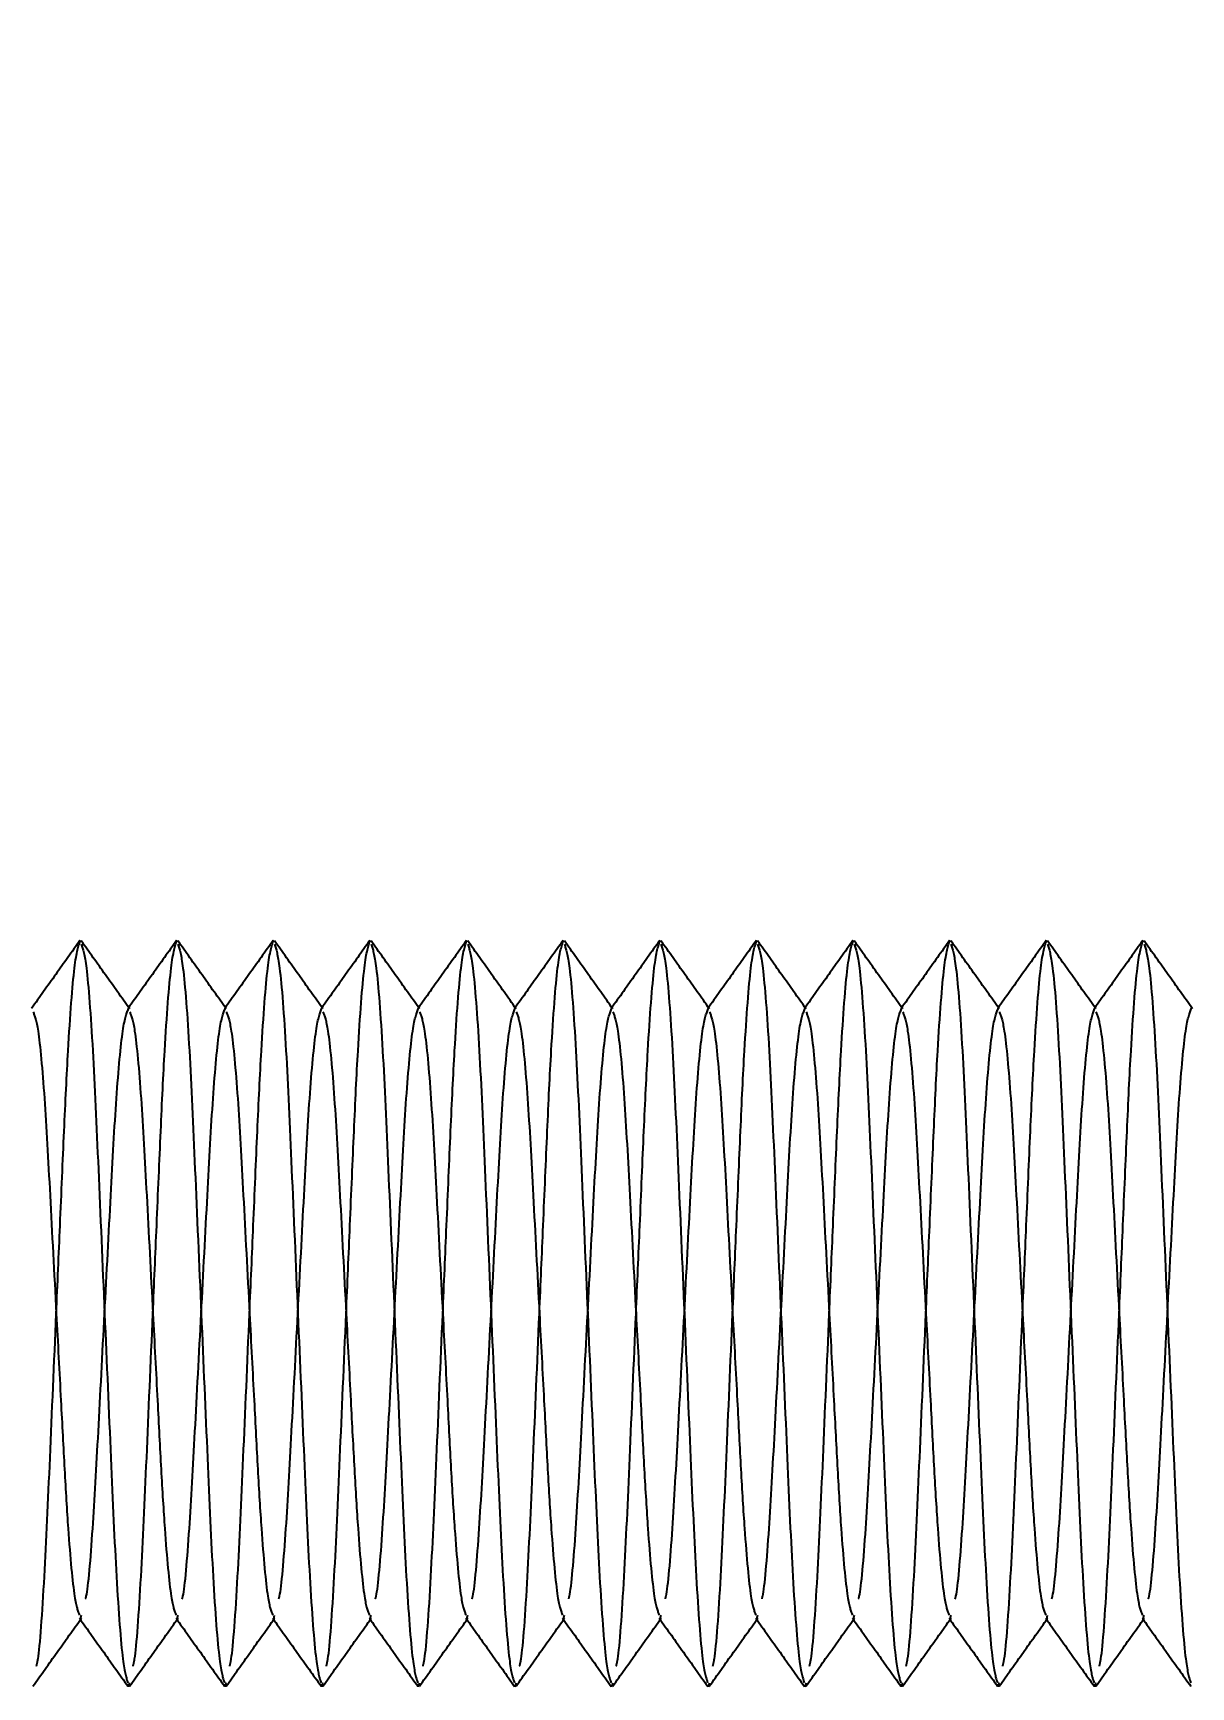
# Model space of a CAD drawing. Header units: metres. Extents: x 0 to 21025, y 0 to 14850.
# Drawn here: x 2834.12 to 2858.08, y 6325.14 to 6359.37 of the extents above; entities that cross this region are included whole.
import ezdxf

# ---------------------------------------------------------------- set-up
doc = ezdxf.new("R2010")
doc.units = ezdxf.units.M
doc.header["$LTSCALE"] = 25
doc.linetypes.add('HIDDEN2', pattern=[4.7625, 3.175, -1.5875])
doc.layers.add('18_COTAS', color=7, linetype='Continuous')
doc.layers.add('ST1', color=7, linetype='HIDDEN2')
doc.styles.add('ROMANS', font='ROMANS.SHX')
doc.dimstyles.new('25___1-25', dxfattribs={"dimscale": 25, "dimtxt": 2.5, "dimasz": 2, "dimexe": 1.5, "dimexo": 1, "dimgap": 0.5, "dimtad": 1, "dimzin": 12, "dimtxsty": 'ROMANS', "dimcen": 0, "dimclrd": 256, "dimclre": 256, "dimclrt": 3, "dimazin": 3, "dimtfac": 1, "dimtmove": 0, "dimatfit": 0, "dimfxl": 1, "dimlwd": -1, "dimlwe": -1, "dimarcsym": 0})

# ---------------------------------------------------------------- blocks, each defined once
blk = doc.blocks.new('*D49')
at = {"layer": '18_COTAS', "transparency": 16777216}
for p, q in [((2751.773, 6357.865), (2751.773, 7037.945)), ((5720.748, 6357.865), (5720.748, 7037.945)), ((2801.773, 7000.445), (5670.748, 7000.445))]:
    blk.add_line(p, q, dxfattribs=at)
for points in [[(2801.773, 7008.778), (2801.773, 6992.112), (2751.773, 7000.445)], [(5670.748, 7008.778), (5670.748, 6992.112), (5720.748, 7000.445)]]:
    blk.add_solid(points, dxfattribs=at)
at = {"layer": 'Defpoints', "color": 0, "transparency": 16777216}
for p in [(5720.748, 7000.445), (2751.773, 6332.865), (5720.748, 6332.865)]:
    blk.add_point(p, dxfattribs=at)
at = {"layer": '18_COTAS', "color": 3, "transparency": 16777216, "insert": (4236.26, 7050.147), "char_height": 62.5, "attachment_point": 5, "style": 'ROMANS'}
blk.add_mtext('2968,98', dxfattribs=at)

msp = doc.modelspace()

# ---------------------------------------------------------------- linework, layer by layer
at = {"layer": 'ST1'}
for p, q in [((2835.099, 6326.544), (2835.119, 6326.623)), ((2837.099, 6326.544), (2837.119, 6326.623)), ((2839.099, 6326.544), (2839.119, 6326.623)), ((2841.099, 6326.544), (2841.119, 6326.623)), ((2843.099, 6326.544), (2843.119, 6326.623)), ((2845.099, 6326.544), (2845.119, 6326.623)), ((2847.099, 6326.544), (2847.119, 6326.623)), ((2849.099, 6326.544), (2849.119, 6326.623)), ((2851.099, 6326.544), (2851.119, 6326.623)), ((2853.099, 6326.544), (2853.119, 6326.623)), ((2855.099, 6326.544), (2855.119, 6326.623)), ((2857.099, 6326.544), (2857.119, 6326.623)), ((2836.099, 6325.138), (2836.117, 6325.226)), ((2838.099, 6325.138), (2838.117, 6325.226)), ((2840.099, 6325.138), (2840.117, 6325.226)), ((2842.099, 6325.138), (2842.117, 6325.226)), ((2844.099, 6325.138), (2844.117, 6325.226)), ((2846.099, 6325.138), (2846.117, 6325.226)), ((2848.099, 6325.138), (2848.117, 6325.226)), ((2850.099, 6325.138), (2850.117, 6325.226)), ((2852.099, 6325.138), (2852.117, 6325.226)), ((2854.099, 6325.138), (2854.117, 6325.226)), ((2856.099, 6325.138), (2856.117, 6325.226))]:
    msp.add_line(p, q, dxfattribs=at)
for points, knots in [([(2835.089, 6340.588), (2834.922, 6340.354), (2834.588, 6339.884), (2834.253, 6339.415), (2834.086, 6339.181)], [0, 0, 0, 0, 0.5000352, 1, 1, 1, 1]), ([(2834.19, 6325.569), (2834.2, 6325.61), (2834.252, 6325.815), (2834.356, 6327.312), (2834.468, 6329.816), (2834.581, 6332.465), (2834.682, 6334.789), (2834.762, 6336.684), (2834.855, 6338.626), (2834.978, 6340.247), (2835.059, 6340.479), (2835.099, 6340.593)], [0, 0, 0, 0, 0.035067, 0.175217, 0.309833, 0.448769, 0.532422, 0.628103, 0.72328, 0.863429, 1, 1, 1, 1]), ([(2836.118, 6339.173), (2835.951, 6339.408), (2835.616, 6339.877), (2835.282, 6340.347), (2835.115, 6340.581)], [0, 0, 0, 0, 0.499937, 1, 1, 1, 1]), ([(2835.116, 6340.511), (2835.15, 6340.408), (2835.226, 6340.181), (2835.356, 6338.455), (2835.468, 6335.903), (2835.599, 6332.865), (2835.729, 6329.827), (2835.842, 6327.276), (2835.972, 6325.551), (2836.047, 6325.325), (2836.081, 6325.222)], [0, 0, 0, 0, 0.110571, 0.242596, 0.369408, 0.50029, 0.631172, 0.757984, 0.890008, 1, 1, 1, 1]), ([(2837.089, 6340.588), (2836.922, 6340.354), (2836.588, 6339.884), (2836.253, 6339.415), (2836.086, 6339.181)], [0, 0, 0, 0, 0.5000352, 1, 1, 1, 1]), ([(2836.19, 6325.569), (2836.2, 6325.61), (2836.252, 6325.815), (2836.356, 6327.312), (2836.468, 6329.816), (2836.581, 6332.465), (2836.682, 6334.789), (2836.762, 6336.684), (2836.855, 6338.626), (2836.978, 6340.247), (2837.059, 6340.479), (2837.099, 6340.593)], [0, 0, 0, 0, 0.035067, 0.175217, 0.309833, 0.448769, 0.532422, 0.628103, 0.72328, 0.863429, 1, 1, 1, 1]), ([(2838.118, 6339.173), (2837.951, 6339.408), (2837.616, 6339.877), (2837.282, 6340.347), (2837.115, 6340.581)], [0, 0, 0, 0, 0.499937, 1, 1, 1, 1]), ([(2837.116, 6340.511), (2837.15, 6340.408), (2837.226, 6340.181), (2837.356, 6338.455), (2837.468, 6335.903), (2837.599, 6332.865), (2837.729, 6329.827), (2837.842, 6327.276), (2837.972, 6325.551), (2838.047, 6325.325), (2838.081, 6325.222)], [0, 0, 0, 0, 0.110571, 0.242596, 0.369408, 0.50029, 0.631172, 0.757984, 0.890008, 1, 1, 1, 1]), ([(2839.089, 6340.588), (2838.922, 6340.354), (2838.588, 6339.884), (2838.253, 6339.415), (2838.086, 6339.181)], [0, 0, 0, 0, 0.500035, 1, 1, 1, 1]), ([(2838.19, 6325.569), (2838.2, 6325.61), (2838.252, 6325.815), (2838.356, 6327.312), (2838.468, 6329.816), (2838.581, 6332.465), (2838.682, 6334.789), (2838.762, 6336.684), (2838.855, 6338.626), (2838.978, 6340.247), (2839.059, 6340.479), (2839.099, 6340.593)], [0, 0, 0, 0, 0.035067, 0.175217, 0.309833, 0.448769, 0.532422, 0.628103, 0.72328, 0.863429, 1, 1, 1, 1]), ([(2840.118, 6339.173), (2839.951, 6339.408), (2839.616, 6339.877), (2839.282, 6340.347), (2839.115, 6340.581)], [0, 0, 0, 0, 0.4999369, 1, 1, 1, 1]), ([(2839.116, 6340.511), (2839.15, 6340.408), (2839.226, 6340.181), (2839.356, 6338.455), (2839.468, 6335.903), (2839.599, 6332.865), (2839.729, 6329.827), (2839.842, 6327.276), (2839.972, 6325.551), (2840.047, 6325.325), (2840.081, 6325.222)], [0, 0, 0, 0, 0.110571, 0.242596, 0.369408, 0.50029, 0.631172, 0.757984, 0.890008, 1, 1, 1, 1]), ([(2841.089, 6340.588), (2840.922, 6340.354), (2840.588, 6339.884), (2840.253, 6339.415), (2840.086, 6339.181)], [0, 0, 0, 0, 0.500035, 1, 1, 1, 1]), ([(2840.19, 6325.569), (2840.2, 6325.61), (2840.252, 6325.815), (2840.356, 6327.312), (2840.468, 6329.816), (2840.581, 6332.465), (2840.682, 6334.789), (2840.762, 6336.684), (2840.855, 6338.626), (2840.978, 6340.247), (2841.059, 6340.479), (2841.099, 6340.593)], [0, 0, 0, 0, 0.035067, 0.175217, 0.309833, 0.448769, 0.532422, 0.628103, 0.72328, 0.863429, 1, 1, 1, 1]), ([(2842.118, 6339.173), (2841.951, 6339.408), (2841.616, 6339.877), (2841.282, 6340.347), (2841.115, 6340.581)], [0, 0, 0, 0, 0.499937, 1, 1, 1, 1]), ([(2841.116, 6340.511), (2841.15, 6340.408), (2841.226, 6340.181), (2841.356, 6338.455), (2841.468, 6335.903), (2841.599, 6332.865), (2841.729, 6329.827), (2841.842, 6327.276), (2841.972, 6325.551), (2842.047, 6325.325), (2842.081, 6325.222)], [0, 0, 0, 0, 0.110571, 0.242596, 0.369408, 0.50029, 0.631172, 0.757984, 0.890008, 1, 1, 1, 1]), ([(2843.089, 6340.588), (2842.922, 6340.354), (2842.588, 6339.884), (2842.253, 6339.415), (2842.086, 6339.181)], [0, 0, 0, 0, 0.5000352, 1, 1, 1, 1]), ([(2842.19, 6325.569), (2842.2, 6325.61), (2842.252, 6325.815), (2842.356, 6327.312), (2842.468, 6329.816), (2842.581, 6332.465), (2842.682, 6334.789), (2842.762, 6336.684), (2842.855, 6338.626), (2842.978, 6340.247), (2843.059, 6340.479), (2843.099, 6340.593)], [0, 0, 0, 0, 0.035067, 0.175217, 0.309833, 0.448769, 0.532422, 0.628103, 0.72328, 0.863429, 1, 1, 1, 1]), ([(2844.118, 6339.173), (2843.951, 6339.408), (2843.616, 6339.877), (2843.282, 6340.347), (2843.115, 6340.581)], [0, 0, 0, 0, 0.499937, 1, 1, 1, 1]), ([(2843.116, 6340.511), (2843.15, 6340.408), (2843.226, 6340.181), (2843.356, 6338.455), (2843.468, 6335.903), (2843.599, 6332.865), (2843.729, 6329.827), (2843.842, 6327.276), (2843.972, 6325.551), (2844.047, 6325.325), (2844.081, 6325.222)], [0, 0, 0, 0, 0.110571, 0.242596, 0.369408, 0.50029, 0.631172, 0.757984, 0.890008, 1, 1, 1, 1]), ([(2845.089, 6340.588), (2844.922, 6340.354), (2844.588, 6339.884), (2844.253, 6339.415), (2844.086, 6339.181)], [0, 0, 0, 0, 0.5000352, 1, 1, 1, 1]), ([(2844.19, 6325.569), (2844.2, 6325.61), (2844.252, 6325.815), (2844.356, 6327.312), (2844.468, 6329.816), (2844.581, 6332.465), (2844.682, 6334.789), (2844.762, 6336.684), (2844.855, 6338.626), (2844.978, 6340.247), (2845.059, 6340.479), (2845.099, 6340.593)], [0, 0, 0, 0, 0.035067, 0.175217, 0.309833, 0.448769, 0.532422, 0.628103, 0.72328, 0.863429, 1, 1, 1, 1]), ([(2846.118, 6339.173), (2845.951, 6339.408), (2845.616, 6339.877), (2845.282, 6340.347), (2845.115, 6340.581)], [0, 0, 0, 0, 0.4999369, 1, 1, 1, 1]), ([(2845.116, 6340.511), (2845.15, 6340.408), (2845.226, 6340.181), (2845.356, 6338.455), (2845.468, 6335.903), (2845.599, 6332.865), (2845.729, 6329.827), (2845.842, 6327.276), (2845.972, 6325.551), (2846.047, 6325.325), (2846.081, 6325.222)], [0, 0, 0, 0, 0.110571, 0.242596, 0.369408, 0.50029, 0.631172, 0.757984, 0.890008, 1, 1, 1, 1]), ([(2847.089, 6340.588), (2846.922, 6340.354), (2846.588, 6339.884), (2846.253, 6339.415), (2846.086, 6339.181)], [0, 0, 0, 0, 0.500035, 1, 1, 1, 1]), ([(2846.19, 6325.569), (2846.2, 6325.61), (2846.252, 6325.815), (2846.356, 6327.312), (2846.468, 6329.816), (2846.581, 6332.465), (2846.682, 6334.789), (2846.762, 6336.684), (2846.855, 6338.626), (2846.978, 6340.247), (2847.059, 6340.479), (2847.099, 6340.593)], [0, 0, 0, 0, 0.035067, 0.175217, 0.309833, 0.448769, 0.532422, 0.628103, 0.72328, 0.863429, 1, 1, 1, 1]), ([(2848.118, 6339.173), (2847.951, 6339.408), (2847.616, 6339.877), (2847.282, 6340.347), (2847.115, 6340.581)], [0, 0, 0, 0, 0.499937, 1, 1, 1, 1]), ([(2847.116, 6340.511), (2847.15, 6340.408), (2847.226, 6340.181), (2847.356, 6338.455), (2847.468, 6335.903), (2847.599, 6332.865), (2847.729, 6329.827), (2847.842, 6327.276), (2847.972, 6325.551), (2848.047, 6325.325), (2848.081, 6325.222)], [0, 0, 0, 0, 0.110571, 0.242596, 0.369408, 0.50029, 0.631172, 0.757984, 0.890008, 1, 1, 1, 1]), ([(2849.089, 6340.588), (2848.922, 6340.354), (2848.588, 6339.884), (2848.253, 6339.415), (2848.086, 6339.181)], [0, 0, 0, 0, 0.5000352, 1, 1, 1, 1]), ([(2848.19, 6325.569), (2848.2, 6325.61), (2848.252, 6325.815), (2848.356, 6327.312), (2848.468, 6329.816), (2848.581, 6332.465), (2848.682, 6334.789), (2848.762, 6336.684), (2848.855, 6338.626), (2848.978, 6340.247), (2849.059, 6340.479), (2849.099, 6340.593)], [0, 0, 0, 0, 0.035067, 0.175217, 0.309833, 0.448769, 0.532422, 0.628103, 0.72328, 0.863429, 1, 1, 1, 1]), ([(2850.118, 6339.173), (2849.951, 6339.408), (2849.616, 6339.877), (2849.282, 6340.347), (2849.115, 6340.581)], [0, 0, 0, 0, 0.4999369, 1, 1, 1, 1]), ([(2849.116, 6340.511), (2849.15, 6340.408), (2849.226, 6340.181), (2849.356, 6338.455), (2849.468, 6335.903), (2849.599, 6332.865), (2849.729, 6329.827), (2849.842, 6327.276), (2849.972, 6325.551), (2850.047, 6325.325), (2850.081, 6325.222)], [0, 0, 0, 0, 0.110571, 0.242596, 0.369408, 0.50029, 0.631172, 0.757984, 0.890008, 1, 1, 1, 1]), ([(2851.089, 6340.588), (2850.922, 6340.354), (2850.588, 6339.884), (2850.253, 6339.415), (2850.086, 6339.181)], [0, 0, 0, 0, 0.500035, 1, 1, 1, 1]), ([(2850.19, 6325.569), (2850.2, 6325.61), (2850.252, 6325.815), (2850.356, 6327.312), (2850.468, 6329.816), (2850.581, 6332.465), (2850.682, 6334.789), (2850.762, 6336.684), (2850.855, 6338.626), (2850.978, 6340.247), (2851.059, 6340.479), (2851.099, 6340.593)], [0, 0, 0, 0, 0.035067, 0.175217, 0.309833, 0.448769, 0.532422, 0.628103, 0.72328, 0.863429, 1, 1, 1, 1]), ([(2852.118, 6339.173), (2851.951, 6339.408), (2851.616, 6339.877), (2851.282, 6340.347), (2851.115, 6340.581)], [0, 0, 0, 0, 0.4999369, 1, 1, 1, 1]), ([(2851.116, 6340.511), (2851.15, 6340.408), (2851.226, 6340.181), (2851.356, 6338.455), (2851.468, 6335.903), (2851.599, 6332.865), (2851.729, 6329.827), (2851.842, 6327.276), (2851.972, 6325.551), (2852.047, 6325.325), (2852.081, 6325.222)], [0, 0, 0, 0, 0.1105714, 0.242596, 0.3694081, 0.5002899, 0.6311716, 0.7579837, 0.8900083, 1, 1, 1, 1]), ([(2853.089, 6340.588), (2852.922, 6340.354), (2852.588, 6339.884), (2852.253, 6339.415), (2852.086, 6339.181)], [0, 0, 0, 0, 0.500035, 1, 1, 1, 1]), ([(2852.19, 6325.569), (2852.2, 6325.61), (2852.252, 6325.815), (2852.356, 6327.312), (2852.468, 6329.816), (2852.581, 6332.465), (2852.682, 6334.789), (2852.762, 6336.684), (2852.855, 6338.626), (2852.978, 6340.247), (2853.059, 6340.479), (2853.099, 6340.593)], [0, 0, 0, 0, 0.035067, 0.175217, 0.309833, 0.448769, 0.532422, 0.628103, 0.72328, 0.863429, 1, 1, 1, 1]), ([(2854.118, 6339.173), (2853.951, 6339.408), (2853.616, 6339.877), (2853.282, 6340.347), (2853.115, 6340.581)], [0, 0, 0, 0, 0.499937, 1, 1, 1, 1]), ([(2853.116, 6340.511), (2853.15, 6340.408), (2853.226, 6340.181), (2853.356, 6338.455), (2853.468, 6335.903), (2853.599, 6332.865), (2853.729, 6329.827), (2853.842, 6327.276), (2853.972, 6325.551), (2854.047, 6325.325), (2854.081, 6325.222)], [0, 0, 0, 0, 0.110571, 0.242596, 0.369408, 0.50029, 0.631172, 0.757984, 0.890008, 1, 1, 1, 1]), ([(2855.089, 6340.588), (2854.922, 6340.354), (2854.588, 6339.884), (2854.253, 6339.415), (2854.086, 6339.181)], [0, 0, 0, 0, 0.500035, 1, 1, 1, 1]), ([(2854.19, 6325.569), (2854.2, 6325.61), (2854.252, 6325.815), (2854.356, 6327.312), (2854.468, 6329.816), (2854.581, 6332.465), (2854.682, 6334.789), (2854.762, 6336.684), (2854.855, 6338.626), (2854.978, 6340.247), (2855.059, 6340.479), (2855.099, 6340.593)], [0, 0, 0, 0, 0.035067, 0.175217, 0.309833, 0.448769, 0.532422, 0.628103, 0.72328, 0.863429, 1, 1, 1, 1]), ([(2856.118, 6339.173), (2855.951, 6339.408), (2855.616, 6339.877), (2855.282, 6340.347), (2855.115, 6340.581)], [0, 0, 0, 0, 0.499937, 1, 1, 1, 1]), ([(2855.116, 6340.511), (2855.15, 6340.408), (2855.226, 6340.181), (2855.356, 6338.455), (2855.468, 6335.903), (2855.599, 6332.865), (2855.729, 6329.827), (2855.842, 6327.276), (2855.972, 6325.551), (2856.047, 6325.325), (2856.081, 6325.222)], [0, 0, 0, 0, 0.110571, 0.242596, 0.369408, 0.50029, 0.631172, 0.757984, 0.890008, 1, 1, 1, 1]), ([(2857.089, 6340.588), (2856.922, 6340.354), (2856.588, 6339.884), (2856.253, 6339.415), (2856.086, 6339.181)], [0, 0, 0, 0, 0.500035, 1, 1, 1, 1]), ([(2856.19, 6325.569), (2856.2, 6325.61), (2856.252, 6325.815), (2856.356, 6327.312), (2856.468, 6329.816), (2856.581, 6332.465), (2856.682, 6334.789), (2856.762, 6336.684), (2856.855, 6338.626), (2856.978, 6340.247), (2857.059, 6340.479), (2857.099, 6340.593)], [0, 0, 0, 0, 0.035067, 0.175217, 0.309833, 0.448769, 0.532422, 0.628103, 0.72328, 0.863429, 1, 1, 1, 1]), ([(2858.118, 6339.173), (2857.951, 6339.408), (2857.616, 6339.877), (2857.282, 6340.347), (2857.115, 6340.581)], [0, 0, 0, 0, 0.499937, 1, 1, 1, 1]), ([(2857.116, 6340.511), (2857.15, 6340.408), (2857.226, 6340.181), (2857.356, 6338.455), (2857.468, 6335.903), (2857.599, 6332.865), (2857.729, 6329.827), (2857.842, 6327.276), (2857.972, 6325.551), (2858.047, 6325.325), (2858.081, 6325.222)], [0, 0, 0, 0, 0.110571, 0.242596, 0.369408, 0.50029, 0.631172, 0.757984, 0.890008, 1, 1, 1, 1]), ([(2835.207, 6326.962), (2835.211, 6326.979), (2835.258, 6327.144), (2835.356, 6328.334), (2835.468, 6330.369), (2835.599, 6332.869), (2835.729, 6335.348), (2835.842, 6337.442), (2835.978, 6338.903), (2836.059, 6339.093), (2836.099, 6339.187)], [0, 0, 0, 0, 0.016472, 0.159469, 0.29681, 0.438567, 0.580323, 0.717664, 0.860661, 1, 1, 1, 1]), ([(2837.207, 6326.962), (2837.211, 6326.979), (2837.258, 6327.144), (2837.356, 6328.334), (2837.468, 6330.369), (2837.599, 6332.869), (2837.729, 6335.348), (2837.842, 6337.442), (2837.978, 6338.903), (2838.059, 6339.093), (2838.099, 6339.187)], [0, 0, 0, 0, 0.016472, 0.159469, 0.29681, 0.438567, 0.580323, 0.717664, 0.860661, 1, 1, 1, 1]), ([(2839.207, 6326.962), (2839.211, 6326.979), (2839.258, 6327.144), (2839.356, 6328.334), (2839.468, 6330.369), (2839.599, 6332.869), (2839.729, 6335.348), (2839.842, 6337.442), (2839.978, 6338.903), (2840.059, 6339.093), (2840.099, 6339.187)], [0, 0, 0, 0, 0.016472, 0.159469, 0.29681, 0.438567, 0.580323, 0.717664, 0.860661, 1, 1, 1, 1]), ([(2841.207, 6326.962), (2841.211, 6326.979), (2841.258, 6327.144), (2841.356, 6328.334), (2841.468, 6330.369), (2841.599, 6332.869), (2841.729, 6335.348), (2841.842, 6337.442), (2841.978, 6338.903), (2842.059, 6339.093), (2842.099, 6339.187)], [0, 0, 0, 0, 0.016472, 0.159469, 0.29681, 0.438567, 0.580323, 0.717664, 0.860661, 1, 1, 1, 1]), ([(2843.207, 6326.962), (2843.211, 6326.979), (2843.258, 6327.144), (2843.356, 6328.334), (2843.468, 6330.369), (2843.599, 6332.869), (2843.729, 6335.348), (2843.842, 6337.442), (2843.978, 6338.903), (2844.059, 6339.093), (2844.099, 6339.187)], [0, 0, 0, 0, 0.016472, 0.159469, 0.29681, 0.438567, 0.580323, 0.717664, 0.860661, 1, 1, 1, 1]), ([(2845.207, 6326.962), (2845.211, 6326.979), (2845.258, 6327.144), (2845.356, 6328.334), (2845.468, 6330.369), (2845.599, 6332.869), (2845.729, 6335.348), (2845.842, 6337.442), (2845.978, 6338.903), (2846.059, 6339.093), (2846.099, 6339.187)], [0, 0, 0, 0, 0.016472, 0.159469, 0.29681, 0.438567, 0.580323, 0.717664, 0.860661, 1, 1, 1, 1]), ([(2847.207, 6326.962), (2847.211, 6326.979), (2847.258, 6327.144), (2847.356, 6328.334), (2847.468, 6330.369), (2847.599, 6332.869), (2847.729, 6335.348), (2847.842, 6337.442), (2847.978, 6338.903), (2848.059, 6339.093), (2848.099, 6339.187)], [0, 0, 0, 0, 0.016472, 0.159469, 0.29681, 0.438567, 0.580323, 0.717664, 0.860661, 1, 1, 1, 1]), ([(2849.207, 6326.962), (2849.211, 6326.979), (2849.258, 6327.144), (2849.356, 6328.334), (2849.468, 6330.369), (2849.599, 6332.869), (2849.729, 6335.348), (2849.842, 6337.442), (2849.978, 6338.903), (2850.059, 6339.093), (2850.099, 6339.187)], [0, 0, 0, 0, 0.016472, 0.159469, 0.29681, 0.438567, 0.580323, 0.717664, 0.860661, 1, 1, 1, 1]), ([(2851.207, 6326.962), (2851.211, 6326.979), (2851.258, 6327.144), (2851.356, 6328.334), (2851.468, 6330.369), (2851.599, 6332.869), (2851.729, 6335.348), (2851.842, 6337.442), (2851.978, 6338.903), (2852.059, 6339.093), (2852.099, 6339.187)], [0, 0, 0, 0, 0.016472, 0.159469, 0.29681, 0.438567, 0.580323, 0.717664, 0.860661, 1, 1, 1, 1]), ([(2853.207, 6326.962), (2853.211, 6326.979), (2853.258, 6327.144), (2853.356, 6328.334), (2853.468, 6330.369), (2853.599, 6332.869), (2853.729, 6335.348), (2853.842, 6337.442), (2853.978, 6338.903), (2854.059, 6339.093), (2854.099, 6339.187)], [0, 0, 0, 0, 0.016472, 0.159469, 0.29681, 0.438567, 0.580323, 0.717664, 0.860661, 1, 1, 1, 1]), ([(2855.207, 6326.962), (2855.211, 6326.979), (2855.258, 6327.144), (2855.356, 6328.334), (2855.468, 6330.369), (2855.599, 6332.869), (2855.729, 6335.348), (2855.842, 6337.442), (2855.978, 6338.903), (2856.059, 6339.093), (2856.099, 6339.187)], [0, 0, 0, 0, 0.016472, 0.159469, 0.29681, 0.438567, 0.580323, 0.717664, 0.860661, 1, 1, 1, 1]), ([(2857.207, 6326.962), (2857.211, 6326.979), (2857.258, 6327.144), (2857.356, 6328.334), (2857.468, 6330.369), (2857.599, 6332.869), (2857.729, 6335.348), (2857.842, 6337.442), (2857.978, 6338.903), (2858.059, 6339.093), (2858.099, 6339.187)], [0, 0, 0, 0, 0.016472, 0.159469, 0.29681, 0.438567, 0.580323, 0.717664, 0.860661, 1, 1, 1, 1]), ([(2834.119, 6339.109), (2834.152, 6339.026), (2834.227, 6338.841), (2834.356, 6337.437), (2834.468, 6335.352), (2834.587, 6333.088), (2834.691, 6331.132), (2834.768, 6329.61), (2834.858, 6328.126), (2834.971, 6326.89), (2835.045, 6326.706), (2835.078, 6326.624)], [0, 0, 0, 0, 0.10803, 0.240749, 0.368218, 0.499785, 0.595794, 0.677584, 0.759725, 0.892443, 1, 1, 1, 1]), ([(2836.119, 6339.109), (2836.152, 6339.026), (2836.227, 6338.841), (2836.356, 6337.437), (2836.468, 6335.352), (2836.587, 6333.088), (2836.691, 6331.132), (2836.768, 6329.61), (2836.858, 6328.126), (2836.971, 6326.89), (2837.045, 6326.706), (2837.078, 6326.624)], [0, 0, 0, 0, 0.10803, 0.240749, 0.368218, 0.499785, 0.595794, 0.677584, 0.759725, 0.892443, 1, 1, 1, 1]), ([(2838.119, 6339.109), (2838.152, 6339.026), (2838.227, 6338.841), (2838.356, 6337.437), (2838.468, 6335.352), (2838.587, 6333.088), (2838.691, 6331.132), (2838.768, 6329.61), (2838.858, 6328.126), (2838.971, 6326.89), (2839.045, 6326.706), (2839.078, 6326.624)], [0, 0, 0, 0, 0.1080303, 0.2407485, 0.3682179, 0.4997851, 0.5957941, 0.6775843, 0.7597248, 0.892443, 1, 1, 1, 1]), ([(2840.119, 6339.109), (2840.152, 6339.026), (2840.227, 6338.841), (2840.356, 6337.437), (2840.468, 6335.352), (2840.587, 6333.088), (2840.691, 6331.132), (2840.768, 6329.61), (2840.858, 6328.126), (2840.971, 6326.89), (2841.045, 6326.706), (2841.078, 6326.624)], [0, 0, 0, 0, 0.10803, 0.240749, 0.368218, 0.499785, 0.595794, 0.677584, 0.759725, 0.892443, 1, 1, 1, 1]), ([(2842.119, 6339.109), (2842.152, 6339.026), (2842.227, 6338.841), (2842.356, 6337.437), (2842.468, 6335.352), (2842.587, 6333.088), (2842.691, 6331.132), (2842.768, 6329.61), (2842.858, 6328.126), (2842.971, 6326.89), (2843.045, 6326.706), (2843.078, 6326.624)], [0, 0, 0, 0, 0.10803, 0.240749, 0.368218, 0.499785, 0.595794, 0.677584, 0.759725, 0.892443, 1, 1, 1, 1]), ([(2844.119, 6339.109), (2844.152, 6339.026), (2844.227, 6338.841), (2844.356, 6337.437), (2844.468, 6335.352), (2844.587, 6333.088), (2844.691, 6331.132), (2844.768, 6329.61), (2844.858, 6328.126), (2844.971, 6326.89), (2845.045, 6326.706), (2845.078, 6326.624)], [0, 0, 0, 0, 0.10803, 0.240749, 0.368218, 0.499785, 0.595794, 0.677584, 0.759725, 0.892443, 1, 1, 1, 1]), ([(2846.119, 6339.109), (2846.152, 6339.026), (2846.227, 6338.841), (2846.356, 6337.437), (2846.468, 6335.352), (2846.587, 6333.088), (2846.691, 6331.132), (2846.768, 6329.61), (2846.858, 6328.126), (2846.971, 6326.89), (2847.045, 6326.706), (2847.078, 6326.624)], [0, 0, 0, 0, 0.10803, 0.240749, 0.368218, 0.499785, 0.595794, 0.677584, 0.759725, 0.892443, 1, 1, 1, 1]), ([(2848.119, 6339.109), (2848.152, 6339.026), (2848.227, 6338.841), (2848.356, 6337.437), (2848.468, 6335.352), (2848.587, 6333.088), (2848.691, 6331.132), (2848.768, 6329.61), (2848.858, 6328.126), (2848.971, 6326.89), (2849.045, 6326.706), (2849.078, 6326.624)], [0, 0, 0, 0, 0.1080303, 0.2407485, 0.3682179, 0.4997851, 0.5957941, 0.6775843, 0.7597248, 0.892443, 1, 1, 1, 1]), ([(2850.119, 6339.109), (2850.152, 6339.026), (2850.227, 6338.841), (2850.356, 6337.437), (2850.468, 6335.352), (2850.587, 6333.088), (2850.691, 6331.132), (2850.768, 6329.61), (2850.858, 6328.126), (2850.971, 6326.89), (2851.045, 6326.706), (2851.078, 6326.624)], [0, 0, 0, 0, 0.10803, 0.240749, 0.368218, 0.499785, 0.595794, 0.677584, 0.759725, 0.892443, 1, 1, 1, 1]), ([(2852.119, 6339.109), (2852.152, 6339.026), (2852.227, 6338.841), (2852.356, 6337.437), (2852.468, 6335.352), (2852.587, 6333.088), (2852.691, 6331.132), (2852.768, 6329.61), (2852.858, 6328.126), (2852.971, 6326.89), (2853.045, 6326.706), (2853.078, 6326.624)], [0, 0, 0, 0, 0.1080303, 0.2407485, 0.3682179, 0.4997851, 0.5957941, 0.6775843, 0.7597248, 0.892443, 1, 1, 1, 1]), ([(2854.119, 6339.109), (2854.152, 6339.026), (2854.227, 6338.841), (2854.356, 6337.437), (2854.468, 6335.352), (2854.587, 6333.088), (2854.691, 6331.132), (2854.768, 6329.61), (2854.858, 6328.126), (2854.971, 6326.89), (2855.045, 6326.706), (2855.078, 6326.624)], [0, 0, 0, 0, 0.10803, 0.240749, 0.368218, 0.499785, 0.595794, 0.677584, 0.759725, 0.892443, 1, 1, 1, 1]), ([(2856.119, 6339.109), (2856.152, 6339.026), (2856.227, 6338.841), (2856.356, 6337.437), (2856.468, 6335.352), (2856.587, 6333.088), (2856.691, 6331.132), (2856.768, 6329.61), (2856.858, 6328.126), (2856.971, 6326.89), (2857.045, 6326.706), (2857.078, 6326.624)], [0, 0, 0, 0, 0.1080303, 0.2407485, 0.3682179, 0.4997851, 0.5957941, 0.6775843, 0.7597248, 0.892443, 1, 1, 1, 1]), ([(2834.116, 6325.151), (2834.283, 6325.386), (2834.617, 6325.855), (2834.951, 6326.324), (2835.119, 6326.558)], [0, 0, 0, 0, 0.50003, 1, 1, 1, 1]), ([(2835.079, 6326.558), (2835.246, 6326.324), (2835.581, 6325.854), (2835.915, 6325.385), (2836.083, 6325.15)], [0, 0, 0, 0, 0.4999404, 1, 1, 1, 1]), ([(2836.116, 6325.151), (2836.283, 6325.386), (2836.617, 6325.855), (2836.951, 6326.324), (2837.119, 6326.558)], [0, 0, 0, 0, 0.50003, 1, 1, 1, 1]), ([(2837.079, 6326.558), (2837.246, 6326.324), (2837.581, 6325.854), (2837.915, 6325.385), (2838.083, 6325.15)], [0, 0, 0, 0, 0.49994, 1, 1, 1, 1]), ([(2838.116, 6325.151), (2838.283, 6325.386), (2838.617, 6325.855), (2838.951, 6326.324), (2839.119, 6326.558)], [0, 0, 0, 0, 0.50003, 1, 1, 1, 1]), ([(2839.079, 6326.558), (2839.246, 6326.324), (2839.581, 6325.854), (2839.915, 6325.385), (2840.083, 6325.15)], [0, 0, 0, 0, 0.4999404, 1, 1, 1, 1]), ([(2840.116, 6325.151), (2840.283, 6325.386), (2840.617, 6325.855), (2840.951, 6326.324), (2841.119, 6326.558)], [0, 0, 0, 0, 0.50003, 1, 1, 1, 1]), ([(2841.079, 6326.558), (2841.246, 6326.324), (2841.581, 6325.854), (2841.915, 6325.385), (2842.083, 6325.15)], [0, 0, 0, 0, 0.4999404, 1, 1, 1, 1]), ([(2842.116, 6325.151), (2842.283, 6325.386), (2842.617, 6325.855), (2842.951, 6326.324), (2843.119, 6326.558)], [0, 0, 0, 0, 0.50003, 1, 1, 1, 1]), ([(2843.079, 6326.558), (2843.246, 6326.324), (2843.581, 6325.854), (2843.915, 6325.385), (2844.083, 6325.15)], [0, 0, 0, 0, 0.49994, 1, 1, 1, 1]), ([(2844.116, 6325.151), (2844.283, 6325.386), (2844.617, 6325.855), (2844.951, 6326.324), (2845.119, 6326.558)], [0, 0, 0, 0, 0.50003, 1, 1, 1, 1]), ([(2845.079, 6326.558), (2845.246, 6326.324), (2845.581, 6325.854), (2845.915, 6325.385), (2846.083, 6325.15)], [0, 0, 0, 0, 0.49994, 1, 1, 1, 1]), ([(2846.116, 6325.151), (2846.283, 6325.386), (2846.617, 6325.855), (2846.951, 6326.324), (2847.119, 6326.558)], [0, 0, 0, 0, 0.50003, 1, 1, 1, 1]), ([(2847.079, 6326.558), (2847.246, 6326.324), (2847.581, 6325.854), (2847.915, 6325.385), (2848.083, 6325.15)], [0, 0, 0, 0, 0.4999404, 1, 1, 1, 1]), ([(2848.116, 6325.151), (2848.283, 6325.386), (2848.617, 6325.855), (2848.951, 6326.324), (2849.119, 6326.558)], [0, 0, 0, 0, 0.50003, 1, 1, 1, 1]), ([(2849.079, 6326.558), (2849.246, 6326.324), (2849.581, 6325.854), (2849.915, 6325.385), (2850.083, 6325.15)], [0, 0, 0, 0, 0.49994, 1, 1, 1, 1]), ([(2850.116, 6325.151), (2850.283, 6325.386), (2850.617, 6325.855), (2850.951, 6326.324), (2851.119, 6326.558)], [0, 0, 0, 0, 0.50003, 1, 1, 1, 1]), ([(2851.079, 6326.558), (2851.246, 6326.324), (2851.581, 6325.854), (2851.915, 6325.385), (2852.083, 6325.15)], [0, 0, 0, 0, 0.49994, 1, 1, 1, 1]), ([(2852.116, 6325.151), (2852.283, 6325.386), (2852.617, 6325.855), (2852.951, 6326.324), (2853.119, 6326.558)], [0, 0, 0, 0, 0.50003, 1, 1, 1, 1]), ([(2853.079, 6326.558), (2853.246, 6326.324), (2853.581, 6325.854), (2853.915, 6325.385), (2854.083, 6325.15)], [0, 0, 0, 0, 0.4999404, 1, 1, 1, 1]), ([(2854.116, 6325.151), (2854.283, 6325.386), (2854.617, 6325.855), (2854.951, 6326.324), (2855.119, 6326.558)], [0, 0, 0, 0, 0.50003, 1, 1, 1, 1]), ([(2855.079, 6326.558), (2855.246, 6326.324), (2855.581, 6325.854), (2855.915, 6325.385), (2856.083, 6325.15)], [0, 0, 0, 0, 0.49994, 1, 1, 1, 1]), ([(2856.116, 6325.151), (2856.283, 6325.386), (2856.617, 6325.855), (2856.951, 6326.324), (2857.119, 6326.558)], [0, 0, 0, 0, 0.50003, 1, 1, 1, 1]), ([(2857.079, 6326.558), (2857.246, 6326.324), (2857.581, 6325.854), (2857.915, 6325.385), (2858.083, 6325.15)], [0, 0, 0, 0, 0.49994, 1, 1, 1, 1])]:
    msp.add_open_spline(points, degree=3, knots=knots, dxfattribs=at)

# ---------------------------------------------------------------- dimensions: what is measured, and where the dimension line sits
at = {"layer": '18_COTAS'}
dim = msp.add_linear_dim(base=(5720.747753191, 7000.445004906), p1=(2751.772753191, 6332.865322837), p2=(5720.747753191, 6332.865322834), dimstyle='25___1-25', dxfattribs=at)
dim.commit()
dim.dimension.update_dxf_attribs({"geometry": '*D49', "text_midpoint": (4236.260253191, 7050.147385859)})

doc.saveas('drawing.dxf')
